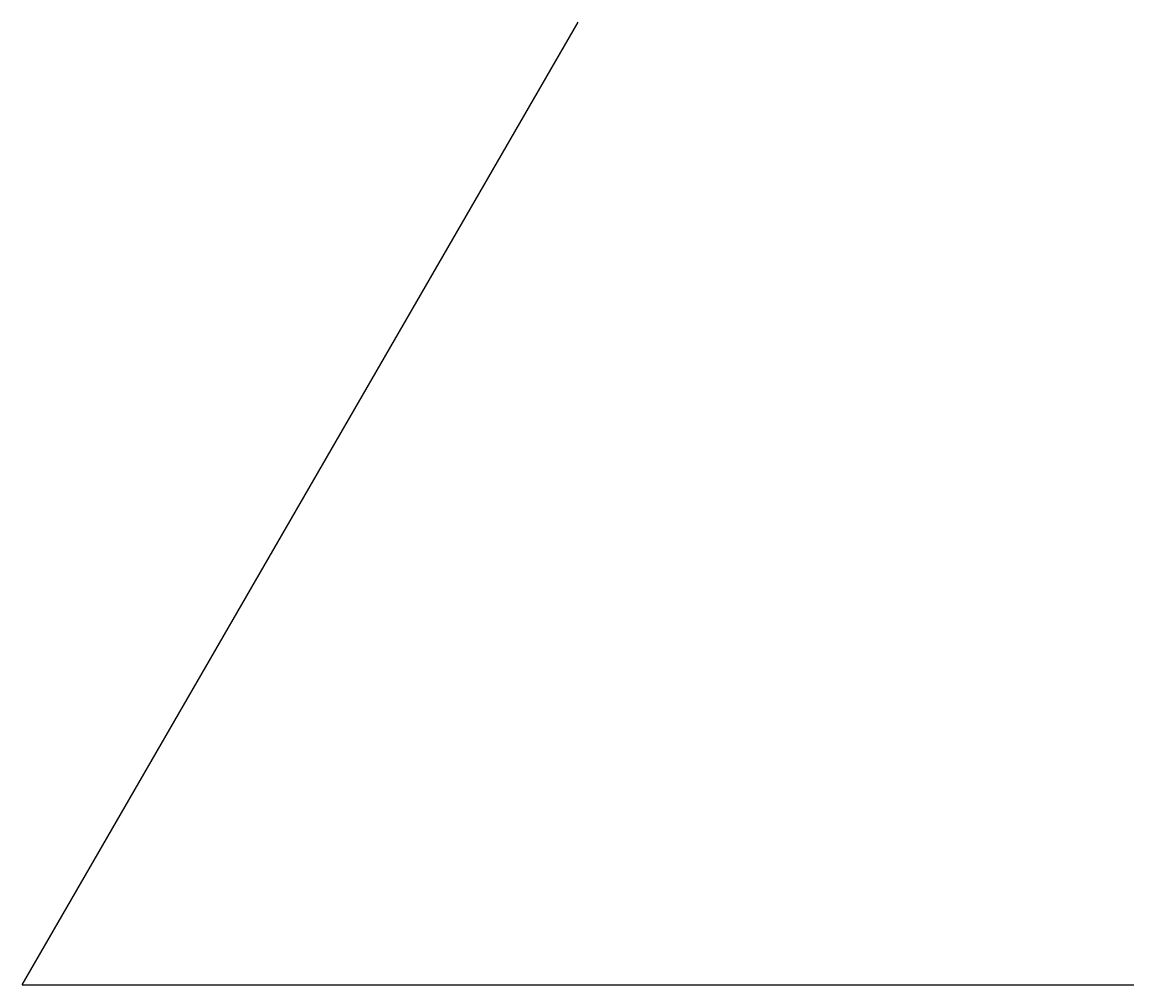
# Model space of a CAD drawing. Header units: millimetres. Extents: x 0 to 10, y 0 to 8.7.
import ezdxf

# ---------------------------------------------------------------- set-up
doc = ezdxf.new("R2010")
doc.units = ezdxf.units.MM

msp = doc.modelspace()

# ---------------------------------------------------------------- linework, layer by layer
for q in [(5, 8.66), (10, 0)]:
    msp.add_line((0, 0), q)

doc.saveas('drawing.dxf')
